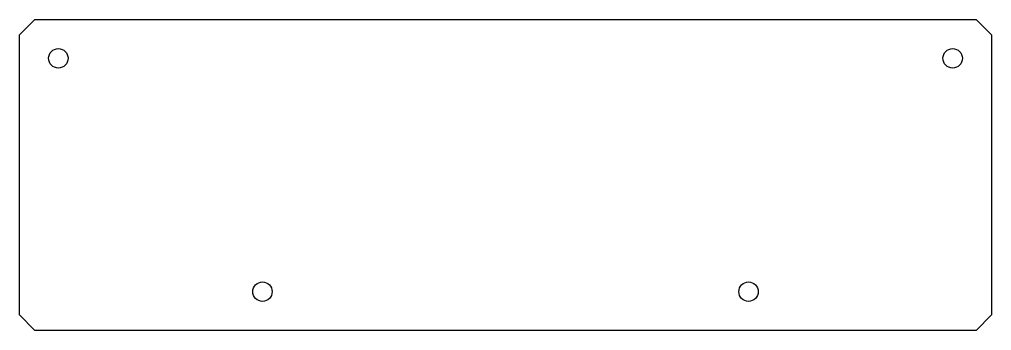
# Model space of a CAD drawing. Header units: millimetres. Extents: x 0 to 250, y -20 to 60.
import ezdxf

# ---------------------------------------------------------------- set-up
doc = ezdxf.new("R2010")
doc.units = ezdxf.units.MM
doc.layers.get('0').update_dxf_attribs({"linetype": 'CONTINUOUS'})

msp = doc.modelspace()

# ---------------------------------------------------------------- linework, layer by layer
msp.add_lwpolyline([(246, -20), (4, -20), (0, -16), (0, 56), (4, 60), (246, 60), (250, 56), (250, -16)], close=True)
for centre in [(10, 50), (240, 50), (62.5, -10), (187.5, -10)]:
    msp.add_circle(centre, 2.5)

doc.saveas('drawing.dxf')
